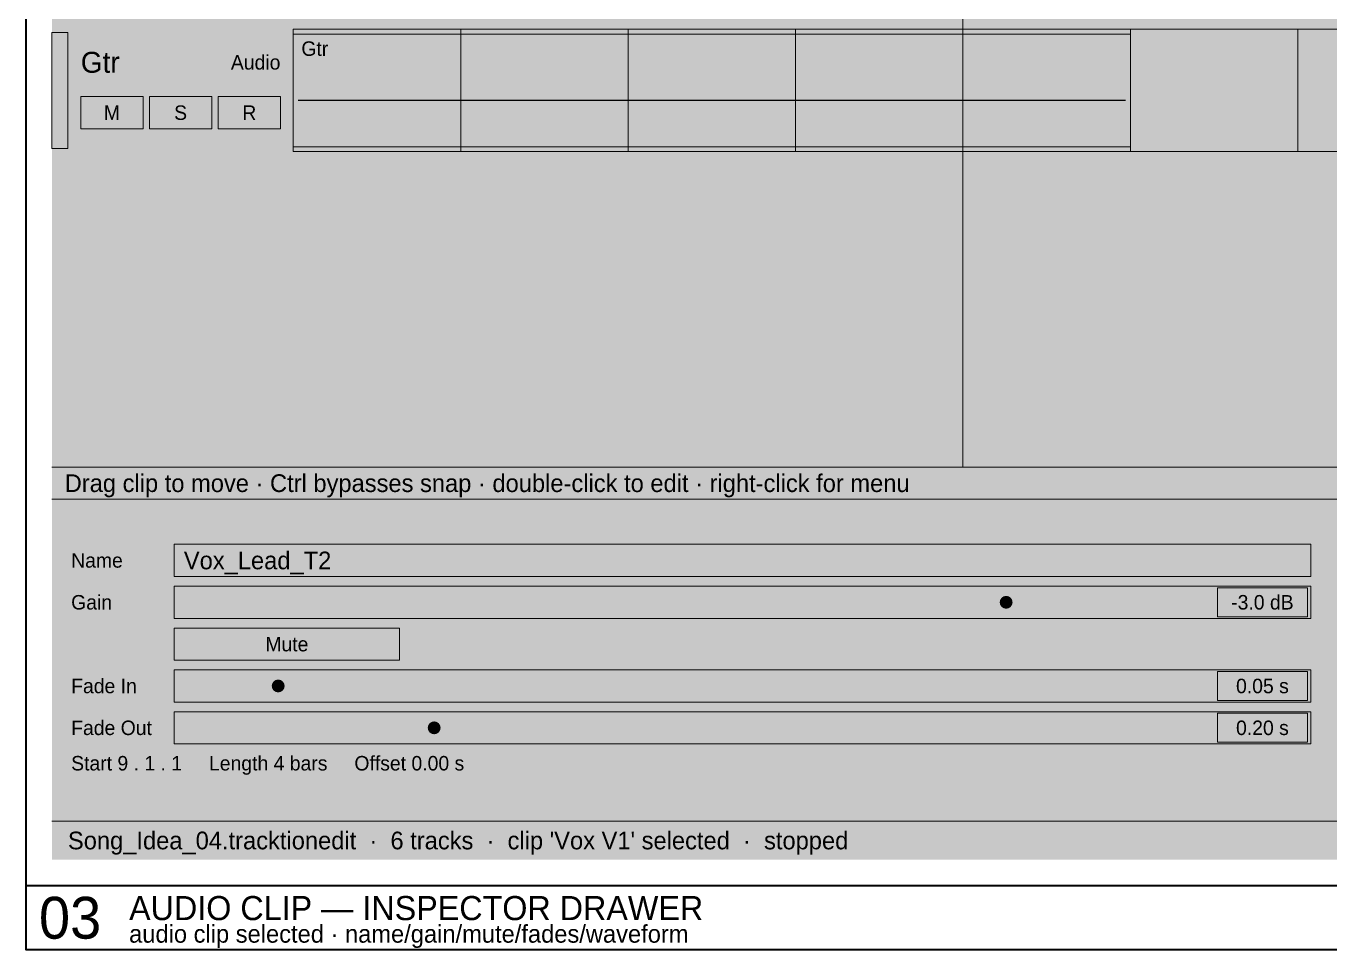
# Model space of a CAD drawing. Extents: x -16 to 1616, y -1056 to 16.
# Drawn here: x -16 to 794, y -1056 to -482 of the extents above; entities that cross this region are included whole.
import ezdxf
from ezdxf.enums import TextEntityAlignment as Align

# ---------------------------------------------------------------- set-up
doc = ezdxf.new("R2010")
doc.units = 0
for name, color, linetype, lineweight, true_color in [('FORGE-DIM', 7, 'Continuous', 9, 0x9aa2a8), ('FORGE-SHEET', 7, 'Continuous', 35, 0x9aa2a8), ('UI-ACCENT', 7, 'Continuous', 18, 0xe0902f), ('UI-CLIP', 7, 'Continuous', 13, 0x2d3135), ('UI-GHOST', 7, 'Continuous', 9, 0x555c62), ('UI-HAIRLINE', 7, 'Continuous', 9, 0x34383c)]:
    doc.layers.add(name, color=color, linetype=linetype, lineweight=lineweight, true_color=true_color)
for name, color, linetype, true_color in [('FORGE-TITLE', 7, 'Continuous', 0xd6d9dc), ('UI-PANEL-BG', 7, 'Continuous', 0x232629), ('UI-RAISED', 7, 'Continuous', 0x2d3135), ('UI-SHELL-BG', 7, 'Continuous', 0x1a1c1e), ('UI-TEXT', 7, 'Continuous', 0xd6d9dc), ('UI-TEXT-SEC', 7, 'Continuous', 0x8a9095), ('UI-WAVEFORM', 7, 'Continuous', 0x707b84)]:
    doc.layers.add(name, color=color, linetype=linetype, true_color=true_color)

msp = doc.modelspace()

# ---------------------------------------------------------------- hatches: boundary and pattern name
at = {"layer": 'UI-ACCENT'}
h = msp.add_hatch(color=256, dxfattribs=at)
h.dxf.hatch_style = 1
edge = h.paths.add_edge_path()
edge.add_arc((592.8, -840), 4, 0, 360)
h = msp.add_hatch(color=256, dxfattribs=at)
h.dxf.hatch_style = 1
edge = h.paths.add_edge_path()
edge.add_arc((140.6, -892), 4, 0, 360)
h = msp.add_hatch(color=256, dxfattribs=at)
h.dxf.hatch_style = 1
edge = h.paths.add_edge_path()
edge.add_arc((237.5, -918), 4, 0, 360)
at = {"layer": 'UI-CLIP', "true_color": 0x222528}
h = msp.add_hatch(color=7, dxfattribs=at)
h.dxf.hatch_style = 1
h.paths.add_polyline_path([(150, -484), (1600, -484), (1600, -560), (150, -560)])
at = {"layer": 'UI-CLIP', "true_color": 0x5a86c4}
h = msp.add_hatch(color=7, dxfattribs=at)
h.dxf.hatch_style = 1
h.paths.add_polyline_path([(0, -486), (10, -486), (10, -558), (0, -558)])
at = {"layer": 'UI-CLIP', "true_color": 0x3d5577}
h = msp.add_hatch(color=7, dxfattribs=at)
h.dxf.hatch_style = 1
h.paths.add_polyline_path([(150, -487), (670, -487), (670, -557), (150, -557)])
at = {"layer": 'UI-CLIP', "true_color": 0x704817}
h = msp.add_hatch(color=7, dxfattribs=at)
h.dxf.hatch_style = 1
h.paths.add_polyline_path([(76, -830), (592.8, -830), (592.8, -850), (76, -850)])
h = msp.add_hatch(color=7, dxfattribs=at)
h.dxf.hatch_style = 1
h.paths.add_polyline_path([(76, -882), (140.6, -882), (140.6, -902), (76, -902)])
h = msp.add_hatch(color=7, dxfattribs=at)
h.dxf.hatch_style = 1
h.paths.add_polyline_path([(76, -908), (237.5, -908), (237.5, -928), (76, -928)])
at = {"layer": 'UI-PANEL-BG'}
h = msp.add_hatch(color=256, dxfattribs=at)
h.dxf.hatch_style = 1
h.paths.add_polyline_path([(0, -484), (150, -484), (150, -560), (0, -560)])
h = msp.add_hatch(color=256, dxfattribs=at)
h.dxf.hatch_style = 1
h.paths.add_polyline_path([(0, -756), (1600, -756), (1600, -776), (0, -776)])
h = msp.add_hatch(color=256, dxfattribs=at)
h.dxf.hatch_style = 1
h.paths.add_polyline_path([(0, -776), (1600, -776), (1600, -976), (0, -976)])
h = msp.add_hatch(color=256, dxfattribs=at)
h.dxf.hatch_style = 1
h.paths.add_polyline_path([(0, -976), (1600, -976), (1600, -1000), (0, -1000)])
at = {"layer": 'UI-RAISED'}
h = msp.add_hatch(color=256, dxfattribs=at)
h.dxf.hatch_style = 1
h.paths.add_polyline_path([(18, -525.8), (56.67, -525.8), (56.67, -545.8), (18, -545.8)])
h = msp.add_hatch(color=256, dxfattribs=at)
h.dxf.hatch_style = 1
h.paths.add_polyline_path([(60.67, -525.8), (99.33, -525.8), (99.33, -545.8), (60.67, -545.8)])
h = msp.add_hatch(color=256, dxfattribs=at)
h.dxf.hatch_style = 1
h.paths.add_polyline_path([(103.33, -525.8), (142, -525.8), (142, -545.8), (103.33, -545.8)])
h = msp.add_hatch(color=256, dxfattribs=at)
h.dxf.hatch_style = 1
h.paths.add_polyline_path([(76, -804), (782, -804), (782, -824), (76, -824)])
h = msp.add_hatch(color=256, dxfattribs=at)
h.dxf.hatch_style = 1
h.paths.add_polyline_path([(76, -830), (782, -830), (782, -850), (76, -850)])
h = msp.add_hatch(color=256, dxfattribs=at)
h.dxf.hatch_style = 1
h.paths.add_polyline_path([(724, -831), (780, -831), (780, -849), (724, -849)])
h = msp.add_hatch(color=256, dxfattribs=at)
h.dxf.hatch_style = 1
h.paths.add_polyline_path([(76, -856), (216, -856), (216, -876), (76, -876)])
h = msp.add_hatch(color=256, dxfattribs=at)
h.dxf.hatch_style = 1
h.paths.add_polyline_path([(76, -882), (782, -882), (782, -902), (76, -902)])
h = msp.add_hatch(color=256, dxfattribs=at)
h.dxf.hatch_style = 1
h.paths.add_polyline_path([(724, -883), (780, -883), (780, -901), (724, -901)])
h = msp.add_hatch(color=256, dxfattribs=at)
h.dxf.hatch_style = 1
h.paths.add_polyline_path([(76, -908), (782, -908), (782, -928), (76, -928)])
h = msp.add_hatch(color=256, dxfattribs=at)
h.dxf.hatch_style = 1
h.paths.add_polyline_path([(724, -909), (780, -909), (780, -927), (724, -927)])
at = {"layer": 'UI-SHELL-BG'}
h = msp.add_hatch(color=256, dxfattribs=at)
h.dxf.hatch_style = 1
h.paths.add_polyline_path([(0, -46), (1600, -46), (1600, -776), (0, -776)])
at = {"layer": 'UI-WAVEFORM'}
h = msp.add_hatch(color=256, dxfattribs=at)
h.dxf.hatch_style = 1
h.paths.add_polyline_path([(153, -522.2), (156.01, -519.24), (159.01, -517.95), (162.02, -518.15), (165.02, -518.56), (168.03, -518.56), (171.04, -518.85), (174.04, -518.77), (177.05, -519.05), (180.05, -519.48), (183.06, -519.95), (186.06, -520.38), (189.07, -520.94), (192.08, -521.38), (195.08, -521.81), (198.09, -521.77), (201.09, -521.66), (204.1, -521.19), (207.11, -521.02), (210.11, -520.43), (213.12, -520.12), (216.12, -519.72), (219.13, -518.93), (222.13, -519.1), (225.14, -518.98), (228.15, -517.75), (231.15, -517.42), (234.16, -517.63), (237.16, -516.26), (240.17, -515.41), (243.18, -516.15), (246.18, -515.84), (249.19, -516.04), (252.19, -515.67), (255.2, -514.73), (258.2, -515.05), (261.21, -513.94), (264.22, -514.67), (267.22, -514.65), (270.23, -513.04), (273.23, -513.09), (276.24, -512.97), (279.25, -512.38), (282.25, -512.29), (285.26, -512.4), (288.26, -513.31), (291.27, -511.87), (294.27, -510.44), (297.28, -509.64), (300.29, -510.05), (303.29, -511.06), (306.3, -511.53), (309.3, -510.85), (312.31, -510.55), (315.32, -511.95), (318.32, -512.33), (321.33, -512.19), (324.33, -511.74), (327.34, -510.76), (330.35, -511.15), (333.35, -512.66), (336.36, -511.39), (339.36, -511.85), (342.37, -511.94), (345.37, -512.81), (348.38, -512.84), (351.39, -513.05), (354.39, -512.37), (357.4, -513.69), (360.4, -513.47), (363.41, -514.29), (366.42, -513.77), (369.42, -514.97), (372.43, -515.24), (375.43, -515.4), (378.44, -515.13), (381.44, -516.15), (384.45, -516.16), (387.46, -516.72), (390.46, -517.06), (393.47, -517.16), (396.47, -516.85), (399.48, -517.45), (402.49, -517.51), (405.49, -518.46), (408.5, -518.56), (411.5, -519.22), (414.51, -519.85), (417.51, -520.11), (420.52, -520.45), (423.53, -521.06), (426.53, -521.51), (429.54, -521.81), (432.54, -521.77), (435.55, -521.57), (438.56, -521.36), (441.56, -521.08), (444.57, -520.43), (447.57, -519.62), (450.58, -518.94), (453.58, -518.78), (456.59, -518.98), (459.6, -518.59), (462.6, -517.64), (465.61, -516.89), (468.61, -516.55), (471.62, -516.8), (474.63, -516.29), (477.63, -515.94), (480.64, -515.32), (483.64, -515.51), (486.65, -514.14), (489.65, -513.37), (492.66, -514.33), (495.67, -514.42), (498.67, -513.05), (501.68, -513.57), (504.68, -512.16), (507.69, -512.35), (510.7, -511.89), (513.7, -511.54), (516.71, -512.51), (519.71, -512.75), (522.72, -512.88), (525.73, -511.75), (528.73, -511.1), (531.74, -512.25), (534.74, -510.73), (537.75, -511.22), (540.75, -511.94), (543.76, -511.76), (546.77, -510.16), (549.77, -510.53), (552.78, -510.55), (555.78, -509.79), (558.79, -509.33), (561.8, -509.7), (564.8, -510.86), (567.81, -511.05), (570.81, -510.4), (573.82, -510.46), (576.82, -511.11), (579.83, -512.11), (582.84, -512.66), (585.84, -512.17), (588.85, -512.45), (591.85, -513.95), (594.86, -513.29), (597.87, -512.71), (600.87, -512.81), (603.88, -512.85), (606.88, -513.03), (609.89, -514), (612.89, -514.22), (615.9, -515.2), (618.91, -516.29), (621.91, -516.62), (624.92, -517.02), (627.92, -516.63), (630.93, -516.96), (633.94, -517.5), (636.94, -517.91), (639.95, -518.75), (642.95, -519.05), (645.96, -519.32), (648.96, -519.84), (651.97, -520.37), (654.98, -520.79), (657.98, -521.22), (660.99, -521.62), (663.99, -521.84), (667, -521.77), (667, -534.23), (663.99, -534.16), (660.99, -534.38), (657.98, -534.78), (654.98, -535.21), (651.97, -535.63), (648.96, -536.16), (645.96, -536.68), (642.95, -536.95), (639.95, -537.25), (636.94, -538.09), (633.94, -538.5), (630.93, -539.04), (627.92, -539.37), (624.92, -538.98), (621.91, -539.38), (618.91, -539.71), (615.9, -540.8), (612.89, -541.78), (609.89, -542), (606.88, -542.97), (603.88, -543.15), (600.87, -543.19), (597.87, -543.29), (594.86, -542.71), (591.85, -542.05), (588.85, -543.55), (585.84, -543.83), (582.84, -543.34), (579.83, -543.89), (576.82, -544.89), (573.82, -545.54), (570.81, -545.6), (567.81, -544.95), (564.8, -545.14), (561.8, -546.3), (558.79, -546.67), (555.78, -546.21), (552.78, -545.45), (549.77, -545.47), (546.77, -545.84), (543.76, -544.24), (540.75, -544.06), (537.75, -544.78), (534.74, -545.27), (531.74, -543.75), (528.73, -544.9), (525.73, -544.25), (522.72, -543.12), (519.71, -543.25), (516.71, -543.49), (513.7, -544.46), (510.7, -544.11), (507.69, -543.65), (504.68, -543.84), (501.68, -542.43), (498.67, -542.95), (495.67, -541.58), (492.66, -541.67), (489.65, -542.63), (486.65, -541.86), (483.64, -540.49), (480.64, -540.68), (477.63, -540.06), (474.63, -539.71), (471.62, -539.2), (468.61, -539.45), (465.61, -539.11), (462.6, -538.36), (459.6, -537.41), (456.59, -537.02), (453.58, -537.22), (450.58, -537.06), (447.57, -536.38), (444.57, -535.57), (441.56, -534.92), (438.56, -534.64), (435.55, -534.43), (432.54, -534.23), (429.54, -534.19), (426.53, -534.49), (423.53, -534.94), (420.52, -535.55), (417.51, -535.89), (414.51, -536.15), (411.5, -536.78), (408.5, -537.44), (405.49, -537.54), (402.49, -538.49), (399.48, -538.55), (396.47, -539.15), (393.47, -538.84), (390.46, -538.94), (387.46, -539.28), (384.45, -539.84), (381.44, -539.85), (378.44, -540.87), (375.43, -540.6), (372.43, -540.76), (369.42, -541.03), (366.42, -542.23), (363.41, -541.71), (360.4, -542.53), (357.4, -542.31), (354.39, -543.63), (351.39, -542.95), (348.38, -543.16), (345.37, -543.19), (342.37, -544.06), (339.36, -544.15), (336.36, -544.61), (333.35, -543.34), (330.35, -544.85), (327.34, -545.24), (324.33, -544.26), (321.33, -543.81), (318.32, -543.67), (315.32, -544.05), (312.31, -545.45), (309.3, -545.15), (306.3, -544.47), (303.29, -544.94), (300.29, -545.95), (297.28, -546.36), (294.27, -545.56), (291.27, -544.13), (288.26, -542.69), (285.26, -543.6), (282.25, -543.71), (279.25, -543.62), (276.24, -543.03), (273.23, -542.91), (270.23, -542.96), (267.22, -541.35), (264.22, -541.33), (261.21, -542.06), (258.2, -540.95), (255.2, -541.27), (252.19, -540.33), (249.19, -539.96), (246.18, -540.16), (243.18, -539.85), (240.17, -540.59), (237.16, -539.74), (234.16, -538.37), (231.15, -538.58), (228.15, -538.25), (225.14, -537.02), (222.13, -536.9), (219.13, -537.07), (216.12, -536.28), (213.12, -535.88), (210.11, -535.57), (207.11, -534.98), (204.1, -534.81), (201.09, -534.34), (198.09, -534.23), (195.08, -534.19), (192.08, -534.62), (189.07, -535.06), (186.06, -535.62), (183.06, -536.05), (180.05, -536.52), (177.05, -536.95), (174.04, -537.23), (171.04, -537.15), (168.03, -537.44), (165.02, -537.44), (162.02, -537.85), (159.01, -538.05), (156.01, -536.76), (153, -533.8)])

# ---------------------------------------------------------------- linework, layer by layer
at = {"layer": 'FORGE-SHEET'}
msp.add_line((-16, -1016), (1616, -1016), dxfattribs=at)
msp.add_lwpolyline([(-16, 16), (1616, 16), (1616, -1056), (-16, -1056)], close=True, dxfattribs=at)
at = {"layer": 'UI-ACCENT'}
msp.add_line((566, -62), (566, -756), dxfattribs=at)
at = {"layer": 'UI-GHOST'}
for p, q in [((150, -484), (150, -560)), ((254, -484), (254, -560)), ((358, -484), (358, -560)), ((462, -484), (462, -560)), ((566, -484), (566, -560)), ((670, -484), (670, -560)), ((774, -484), (774, -560))]:
    msp.add_line(p, q, dxfattribs=at)
at = {"layer": 'UI-HAIRLINE'}
for p, q in [((0, -756), (1600, -756)), ((0, -776), (1600, -776)), ((0, -976), (1600, -976))]:
    msp.add_line(p, q, dxfattribs=at)
at = {"layer": 'UI-HAIRLINE', "true_color": 0x141618}
msp.add_lwpolyline([(150, -484), (1600, -484), (1600, -560), (150, -560)], close=True, dxfattribs=at)
at = {"layer": 'UI-HAIRLINE'}
for points in [[(0, -486), (10, -486), (10, -558), (0, -558)], [(18, -525.8), (56.67, -525.8), (56.67, -545.8), (18, -545.8)], [(60.67, -525.8), (99.33, -525.8), (99.33, -545.8), (60.67, -545.8)], [(103.33, -525.8), (142, -525.8), (142, -545.8), (103.33, -545.8)], [(76, -804), (782, -804), (782, -824), (76, -824)], [(76, -830), (782, -830), (782, -850), (76, -850)], [(724, -831), (780, -831), (780, -849), (724, -849)], [(76, -856), (216, -856), (216, -876), (76, -876)], [(76, -882), (782, -882), (782, -902), (76, -902)], [(724, -883), (780, -883), (780, -901), (724, -901)], [(76, -908), (782, -908), (782, -928), (76, -928)], [(724, -909), (780, -909), (780, -927), (724, -927)]]:
    msp.add_lwpolyline(points, close=True, dxfattribs=at)
at = {"layer": 'UI-HAIRLINE', "true_color": 0x101010}
msp.add_lwpolyline([(150, -487), (670, -487), (670, -557), (150, -557)], close=True, dxfattribs=at)
at = {"layer": 'UI-WAVEFORM'}
msp.add_line((153, -528), (667, -528), dxfattribs=at)

# ---------------------------------------------------------------- texts
at = {"layer": 'FORGE-DIM'}
msp.add_text('audio clip selected · name/gain/mute/fades/waveform', height=11, dxfattribs=at).set_placement((48, -1046), align=Align.MIDDLE_LEFT)
at = {"layer": 'FORGE-TITLE'}
for s, height, p in [('03', 26, (-8, -1036)), ('AUDIO CLIP — INSPECTOR DRAWER', 15, (48, -1030))]:
    msp.add_text(s, height=height, dxfattribs=at).set_placement(p, align=Align.MIDDLE_LEFT)
at = {"layer": 'UI-TEXT'}
for s, height, p in [('Gtr', 9, (155, -496)), ('Gtr', 13, (18, -504.52)), ('Vox_Lead_T2', 11, (82, -814))]:
    msp.add_text(s, height=height, dxfattribs=at).set_placement(p, align=Align.MIDDLE_LEFT)
for s, p in [('M', (37.33, -535.8)), ('S', (80, -535.8)), ('R', (122.67, -535.8)), ('-3.0 dB', (752, -840)), ('Mute', (146, -866)), ('0.05 s', (752, -892)), ('0.20 s', (752, -918))]:
    msp.add_text(s, height=9, dxfattribs=at).set_placement(p, align=Align.MIDDLE_CENTER)
at = {"layer": 'UI-TEXT-SEC'}
msp.add_text('Audio', height=9, dxfattribs=at).set_placement((142, -504.52), align=Align.MIDDLE_RIGHT)
for s, height, p in [('Drag clip to move · Ctrl bypasses snap · double-click to edit · right-click for menu', 11, (8, -766)), ('Name', 9, (12, -814)), ('Gain', 9, (12, -840)), ('Fade In', 9, (12, -892)), ('Fade Out', 9, (12, -918)), ('Start 9 . 1 . 1     Length 4 bars     Offset 0.00 s', 9, (12, -940)), ("Song_Idea_04.tracktionedit  ·  6 tracks  ·  clip 'Vox V1' selected  ·  stopped", 11, (10, -988))]:
    msp.add_text(s, height=height, dxfattribs=at).set_placement(p, align=Align.MIDDLE_LEFT)

doc.saveas('drawing.dxf')
